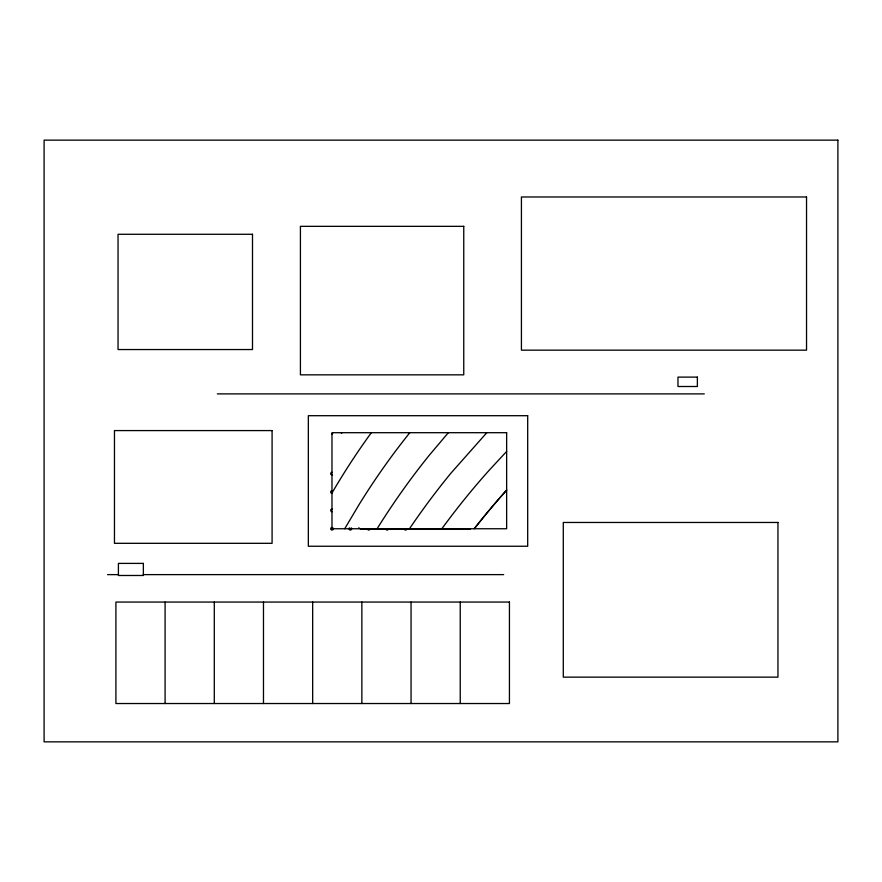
<?xml version="1.0" encoding="UTF-8"?>
<svg xmlns="http://www.w3.org/2000/svg" width="882" height="882" viewBox="0 0 882 882"><rect width="100%" height="100%" fill="white"/><g stroke="black" fill="none" stroke-linecap="round" stroke-linejoin="round"><path stroke-width="1.32" d="M344.708 528.748L359.58 503.754A373.814 185.187 -61.2 0 1 409.843 432.687M377.088 528.748L381.101 522.398A390.031 193.224 -61.2 0 1 428.983 455.619L448.332 432.698M331.985 434.087L332.889 432.698M341.345 433.36L341.962 432.698M486.809 432.698L450.967 473.127A407.286 201.769 -61.2 0 0 409.48 528.748M506.643 451.43L489.455 469.963A432.842 214.436 -61.2 0 0 441.86 528.726M217.347 393.89L704.299 393.89M470.492 528.98L360.606 528.98L358.72 527.833M107.527 574.623L118.53 574.623M143.292 574.623L503.655 574.623M460.239 602.064L460.239 703.527M411.056 602.064L411.056 703.527M361.863 602.064L361.863 703.527M312.669 602.064L312.669 703.527M263.475 602.064L263.475 703.527M214.293 602.064L214.293 703.527M165.099 602.064L165.099 703.527M331.996 492.994A360.418 178.55 -61.2 0 1 371.355 432.676M332.073 474.902A1.279 1.279 0 0 1 330.695 473.623A1.279 1.279 0 0 1 332.073 472.344M332.073 493.281A1.279 1.279 0 0 1 330.695 492.002A1.279 1.279 0 0 1 332.073 490.712M332.073 511.659A1.279 1.279 0 0 1 330.695 510.369A1.279 1.279 0 0 1 332.073 509.09M332.889 527.844A1.279 1.279 0 0 1 332.591 529.884A1.279 1.279 0 0 1 330.728 529.024A1.279 1.279 0 0 1 332.073 527.469M406.778 528.748A1.279 1.279 0 0 1 405.488 530.038A1.279 1.279 0 0 1 404.21 528.748M388.4 528.748A1.279 1.279 0 0 1 387.11 530.038A1.279 1.279 0 0 1 385.831 528.748M370.021 528.748A1.279 1.279 0 0 1 368.742 530.038A1.279 1.279 0 0 1 367.452 528.748M351.268 527.844A1.279 1.279 0 0 1 351.268 529.663A1.279 1.279 0 0 1 349.448 529.663A1.279 1.279 0 0 1 349.448 527.844M837.9 140.15L44.1 140.15L44.1 741.85L837.9 741.85L837.9 140.15M806.534 196.973L521.427 196.973L521.427 350.165L806.534 350.165L806.534 196.973M463.756 226.343L300.42 226.343L300.42 374.839L463.756 374.839L463.756 226.343M252.495 234.281L118.045 234.281L118.045 349.548L252.495 349.548L252.495 234.281M697.375 377.11L677.971 377.11L677.971 386.503L697.375 386.503L697.375 377.11M527.69 415.698L308.347 415.698L308.347 546.245L527.69 546.245L527.69 415.698M272.086 430.581L114.462 430.581L114.462 543.312L272.086 543.312L272.086 430.581M506.643 432.698L331.985 432.698L331.985 528.748L506.643 528.748L506.643 432.698M777.957 522.464L563.289 522.464L563.289 677.144L777.957 677.144L777.957 522.464M143.358 563.4L118.409 563.4L118.409 575.483L143.358 575.483L143.358 563.4M509.432 602.064L115.906 602.064L115.906 703.527L509.432 703.527L509.432 602.064M506.654 490.105A454.748 225.285 -61.2 0 0 474.251 528.748A454.627 225.219 -61.2 0 1 506.654 490.105"/></g></svg>
